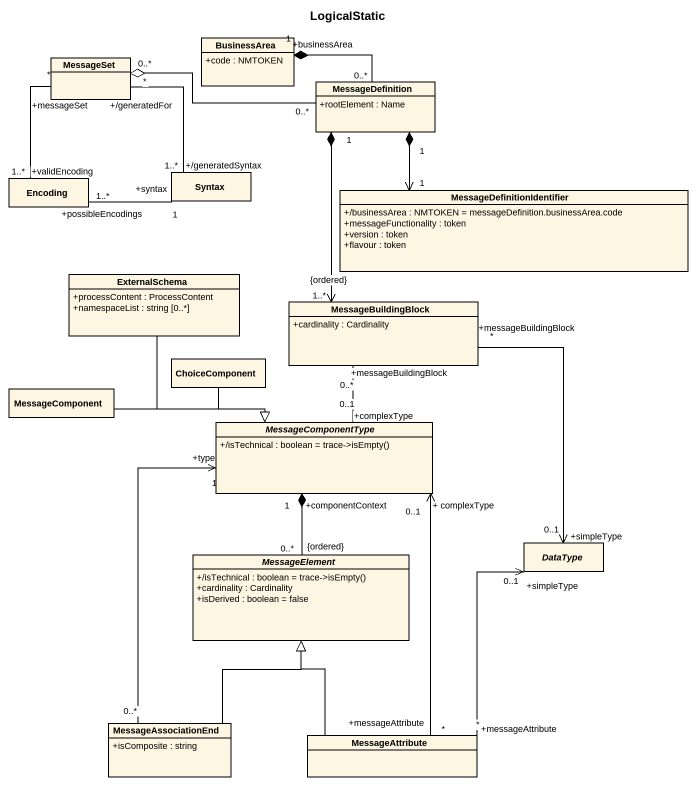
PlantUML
@startuml
title LogicalStatic
hide circle
hide empty members
skinparam classAttributeIconSize 0
class BusinessArea {
  +code : NMTOKEN
}
class MessageSet
class MessageDefinition {
  +rootElement : Name
}
class Encoding
class Syntax
class MessageDefinitionIdentifier {
  +/businessArea : NMTOKEN = messageDefinition.businessArea.code
  +messageFunctionality : token
  +version : token
  +flavour : token
}
class ExternalSchema {
  +processContent : ProcessContent
  +namespaceList : string [0..*]
}
class MessageBuildingBlock {
  +cardinality : Cardinality
}
class ChoiceComponent
class MessageComponent
abstract class MessageComponentType {
  {field} +/isTechnical : boolean = trace->isEmpty()
}
abstract class MessageElement {
  {field} +/isTechnical : boolean = trace->isEmpty()
  +cardinality : Cardinality
  +isDerived : boolean = false
}
abstract class DataType
class MessageAssociationEnd {
  +isComposite : string
}
class MessageAttribute
MessageSet "+messageSet\n*" -- "+validEncoding\n1..*" Encoding
MessageSet "+/generatedFor\n*" -- "+/generatedSyntax\n1..*" Syntax
MessageDefinition "0..*" -left-* "+businessArea\n1" BusinessArea
MessageDefinition "0..*" -left-o "0..*" MessageSet
MessageDefinition "1" *--> "1" MessageDefinitionIdentifier
MessageDefinition "1" *--> "1..*\n{ordered}" MessageBuildingBlock
Syntax "+syntax\n1" -left- "+possibleEncodings\n1..*" Encoding
ExternalSchema --|> MessageComponentType
MessageBuildingBlock "+messageBuildingBlock\n0..*" -- "+complexType\n0..1" MessageComponentType
MessageBuildingBlock "*\n+messageBuildingBlock" --> "+simpleType\n0..1" DataType
ChoiceComponent --|> MessageComponentType
MessageComponent -right-|> MessageComponentType
MessageComponentType "+componentContext\n1" *-- "0..*\n{ordered}" MessageElement
MessageAssociationEnd "0..*" -up-> "+type\n1" MessageComponentType
MessageAssociationEnd -up-|> MessageElement
MessageAttribute "*\n+messageAttribute" -up-> "+ complexType\n0..1" MessageComponentType
MessageAttribute -up-|> MessageElement
MessageAttribute "*\n+messageAttribute" -up-> "+simpleType\n0..1" DataType
@enduml
